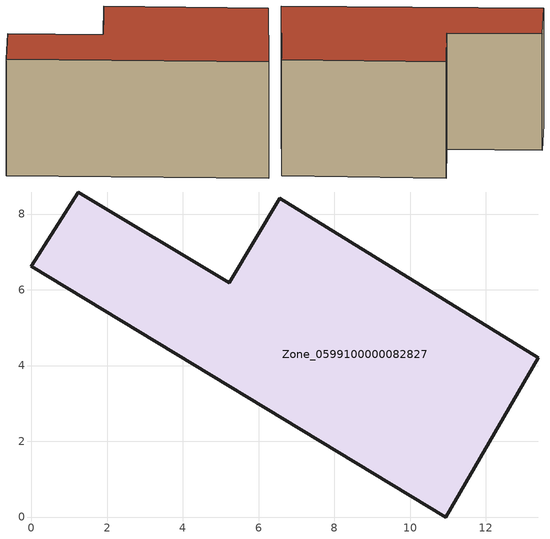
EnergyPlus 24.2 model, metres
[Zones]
Zone_0599100000082827
 floor ground (C_G): 10.93,0 0,6.62 1.23,8.58 5.22,6.19 6.55,8.41 13.38,4.21 z0
 wall outside (C_F): 10.93,0 13.38,4.21 6.55,8.41 5.22,6.19 1.23,8.58 0,6.62 10.93,0 z0:6.71
 roof outside (C_R): 0,6.62 10.93,0 13.38,4.21 6.55,8.41 5.22,6.19 1.23,8.58 z6.71
[BUILDING]
Pand.0599100000082827: North Axis=0; Terrain=City; Loads Convergence Tolerance Value=0.04; Temperature Convergence Tolerance Value=0.4; Solar Distribution=FullExterior; Maximum Number of Warmup Days=25; Minimum Number of Warmup Days=1
[Site:Location]
Rotterdam.The.Hague.AP_ZH_NLD Design_Conditions: Latitude=51.96; Longitude=4.45; Time Zone=1; Elevation=-4.5
[SITE:GROUNDTEMPERATURE:BUILDINGSURFACE]
18, 18, 18, 18, 18, 18, 18, 18, 18, 18, 18, 18
[MATERIAL] Thermal Absorptance=0.9; Solar Absorptance=0.7; Visible Absorptance=0.7
Name | Roughness | Thickness | Conductivity | Density | Specific Heat
G.TC.1946 | MediumSmooth | 0.15 | 1 | 540 | 1210
F.TC.1946 | Rough | 0.3 | 0.857143 | 1920 | 840
R.TC.1946 | MediumRough | 0.2 | 0.909091 | 1500 | 1000
[CONSTRUCTION]
C_G: G.TC.1946
C_F: F.TC.1946
C_R: R.TC.1946
[ZONE]
Zone_0599100000082827: Type=1; Multiplier=1; Ceiling Height=Autocalculate; Volume=Autocalculate; Floor Area=autocalculate; Part of Total Floor Area=Yes
[ZONEINFILTRATION:DESIGNFLOWRATE]
Infil_Zone_0599100000082827: Zone or ZoneList or Space or SpaceList=Zone_0599100000082827; Schedule=AlwaysOn; Design Flow Rate Calculation Method=Flow/Area; Flow Rate per Floor Area=0.003; Constant Term Coefficient=1; Temperature Term Coefficient=0; Velocity Term Coefficient=0; Velocity Squared Term Coefficient=0
[HVACTEMPLATE:ZONE:IDEALLOADSAIRSYSTEM]
Zone_0599100000082827: Maximum Heating Supply Air Temperature=50; Minimum Cooling Supply Air Temperature=13; Maximum Heating Supply Air Humidity Ratio=0.0156; Minimum Cooling Supply Air Humidity Ratio=0.0077; Heating Limit=NoLimit; Cooling Limit=NoLimit; Dehumidification Control Type=ConstantSensibleHeatRatio; Cooling Sensible Heat Ratio=0.7; Dehumidification Setpoint=60; Humidification Control Type=None; Humidification Setpoint=30; Outdoor Air Method=None; Outdoor Air Flow Rate per Person=0.00944; Outdoor Air Flow Rate per Zone Floor Area=0; Outdoor Air Flow Rate per Zone=0; Demand Controlled Ventilation Type=None; Outdoor Air Economizer Type=NoEconomizer; Heat Recovery Type=None; Sensible Heat Recovery Effectiveness=0.7; Latent Heat Recovery Effectiveness=0.65
[ZONECONTROL:THERMOSTAT]
ThermostatControl_Zone_0599100000082827: Zone or ZoneList=Zone_0599100000082827; Control Type Schedule=DualSetpointControlType; Control 1=Thermostat_Zone_0599100000082827; Temperature Difference Between Cutout And Setpoint=0
[THERMOSTATSETPOINT:DUALSETPOINT]
Thermostat_Zone_0599100000082827: Heating Setpoint Temperature Schedule=HeatingSetpoint_Zone_0599100000082827; Cooling Setpoint Temperature Schedule=CoolingSetpoint_Zone_0599100000082827
[SCHEDULE:COMPACT]
HeatingSetpoint_Zone_0599100000082827: Through: 12/31, For: AllDays, Until: 24:00, 21
CoolingSetpoint_Zone_0599100000082827: Through: 12/31, For: AllDays, Until: 24:00, 24
DualSetpointControlType: Through: 12/31, For: AllDays, Until: 24:00, 4
AlwaysOn: Through: 12/31, For: AllDays, Until: 24:00, 1
